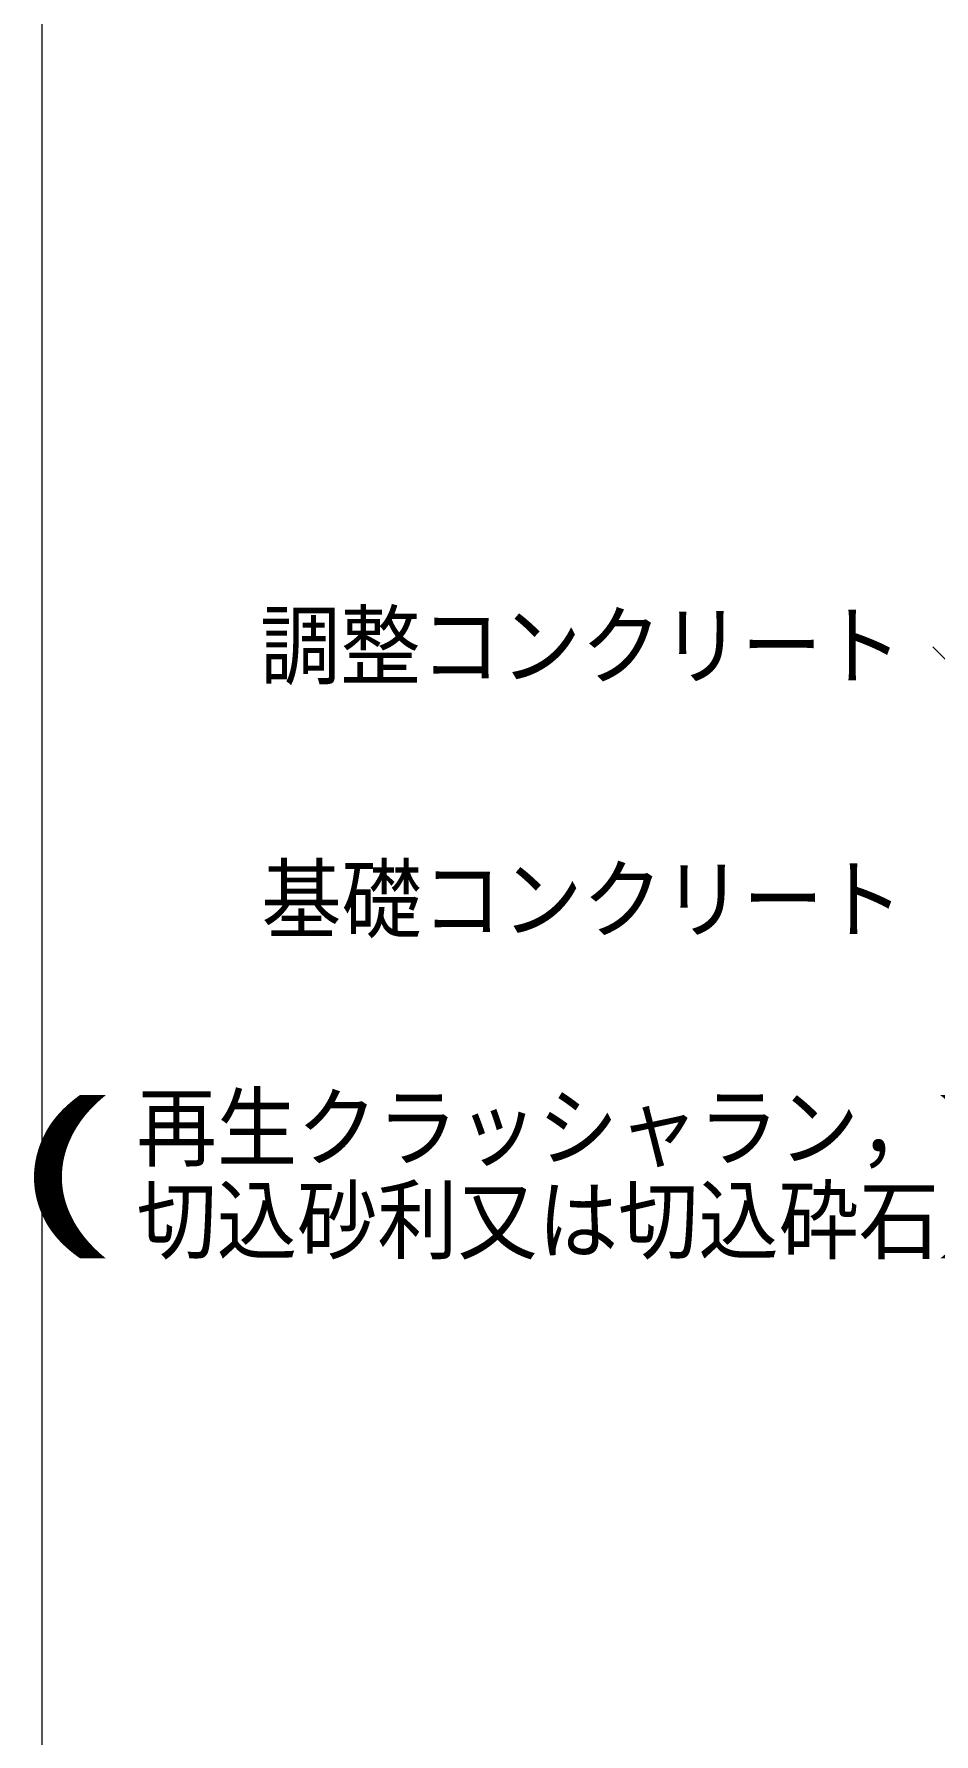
# Model space of a CAD drawing. Header units: millimetres. Extents: x 0 to 420, y 0 to 297.
# Drawn here: x 301.9 to 331.1, y 128.1 to 183.1 of the extents above; entities that cross this region are included whole.
import ezdxf
from ezdxf.enums import TextEntityAlignment as Align

# ---------------------------------------------------------------- set-up
doc = ezdxf.new("R2010")
doc.units = ezdxf.units.MM
doc.styles.add('kst32b', font='NotoSansJP-Variable.ttf')

msp = doc.modelspace()

# ---------------------------------------------------------------- linework, layer by layer
at = {"lineweight": 13}
for points in [[(302.175, 285.983), (302.175, 45.995)], [(345.313, 149.034), (331.026, 163.301)]]:
    msp.add_lwpolyline(points, dxfattribs=at)

# ---------------------------------------------------------------- texts
at = {"style": 'kst32b'}
for s, height, p, p2 in [('調整コンクリート', 2.0791, (309.245, 162.306), (330.036, 162.306)), ('基礎コンクリート', 2.0791, (309.287, 154.093), (330.079, 154.093)), ('(          )', 4.33151, (301.519, 144.462), (334.005, 144.462)), ('再生クラッシャラン，', 2.0791, (305.245, 146.706), (331.234, 146.706)), ('切込砂利又は切込砕石', 2.0791, (305.245, 143.7), (331.234, 143.7))]:
    msp.add_text(s, height=height, dxfattribs=at).set_placement(p, p2, align=Align.FIT)

doc.saveas('drawing.dxf')
